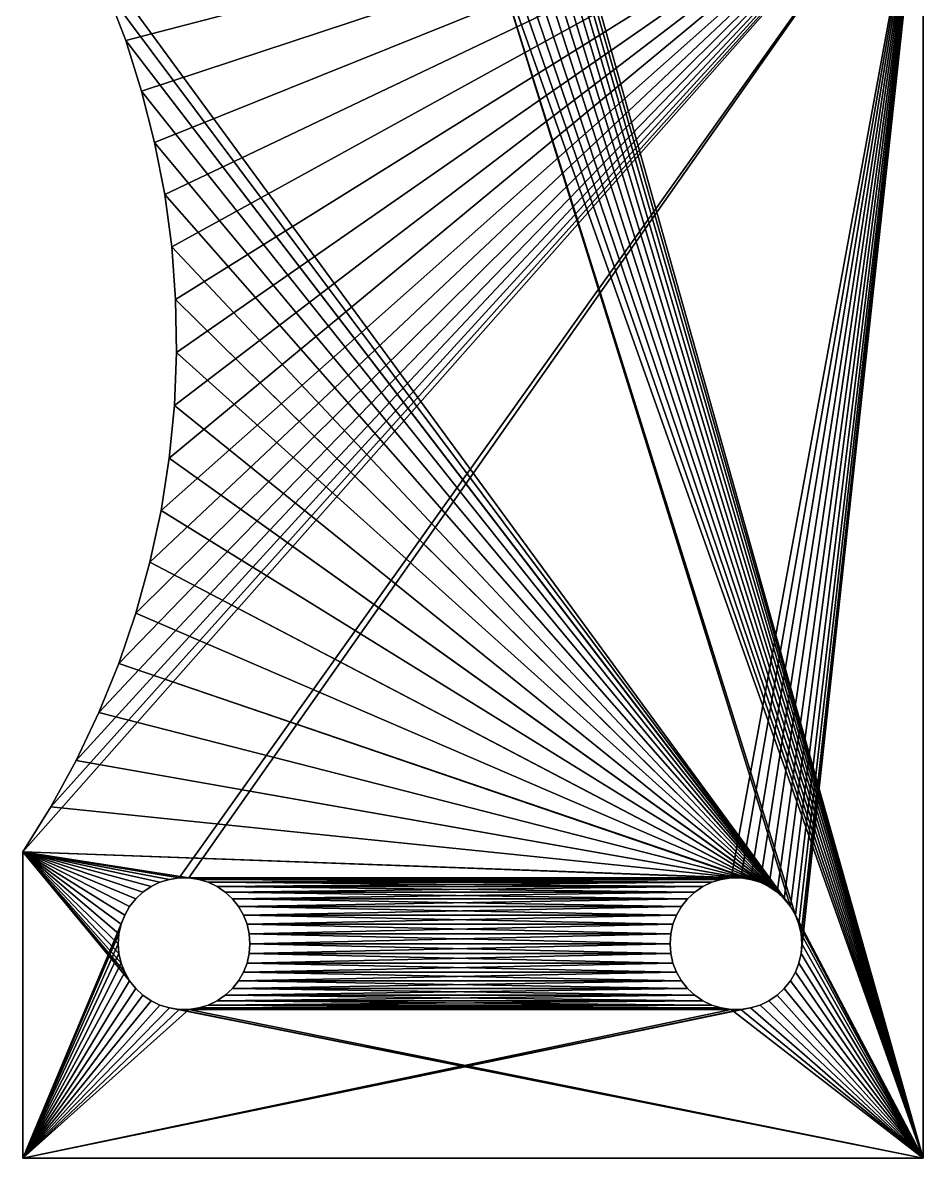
# Model space of a CAD drawing. Header units: inches. Extents: x -21 to 98, y -132 to 45.
# Drawn here: x 24.94 to 54.31, y -43.22 to -6.18 of the extents above; entities that cross this region are included whole.
import ezdxf

# ---------------------------------------------------------------- set-up
doc = ezdxf.new("R2010")
doc.units = ezdxf.units.IN
doc.header["$LTSCALE"] = 101.742128
doc.header["$MEASUREMENT"] = 0
for name, color, linetype in [('1', 7, 'CONTINUOUS'), ('2', 7, 'CONTINUOUS'), ('3', 7, 'CONTINUOUS'), ('51', 7, 'CONTINUOUS'), ('52', 7, 'CONTINUOUS'), ('53', 7, 'CONTINUOUS'), ('54', 7, 'CONTINUOUS'), ('7', 7, 'CONTINUOUS'), ('8', 7, 'CONTINUOUS'), ('9', 7, 'CONTINUOUS')]:
    doc.layers.add(name, color=color, linetype=linetype)

msp = doc.modelspace()

# ---------------------------------------------------------------- linework, layer by layer
at = {"layer": '1', "linetype": 'CONTINUOUS'}
for points in [[(42.139, 0), (54.311, -43.22), (42.114, -0.328), (42.139, 0)], [(54.311, 0), (54.311, -43.22), (42.139, 0), (54.311, 0)], [(42.114, -0.328), (54.311, -43.22), (42.041, -0.648), (42.114, -0.328)], [(42.041, -0.648), (54.311, -43.22), (41.921, -0.955), (42.041, -0.648)], [(41.921, -0.955), (54.311, -43.22), (41.756, -1.239), (41.921, -0.955)], [(41.756, -1.239), (54.311, -43.22), (41.551, -1.496), (41.756, -1.239)], [(41.31, -1.72), (54.311, -43.22), (41.039, -1.905), (41.31, -1.72)], [(41.551, -1.496), (54.311, -43.22), (41.31, -1.72), (41.551, -1.496)], [(26.98, -3.572), (39.774, -2.194), (49.977, -35.009), (26.98, -3.572)], [(40.103, -2.194), (54.311, -43.22), (39.774, -2.194), (40.103, -2.194)], [(49.977, -35.009), (39.774, -2.194), (50.138, -35.287), (49.977, -35.009)], [(39.774, -2.194), (54.311, -43.22), (50.138, -35.287), (39.774, -2.194)], [(40.428, -2.145), (54.311, -43.22), (40.103, -2.194), (40.428, -2.145)], [(40.742, -2.048), (54.311, -43.22), (40.428, -2.145), (40.742, -2.048)], [(41.039, -1.905), (54.311, -43.22), (40.742, -2.048), (41.039, -1.905)], [(27.686, -5.148), (26.98, -3.572), (49.977, -35.009), (27.686, -5.148)], [(28.299, -6.763), (27.686, -5.148), (49.977, -35.009), (28.299, -6.763)], [(49.977, -35.009), (49.777, -34.758), (28.299, -6.763), (49.977, -35.009)], [(28.818, -8.41), (28.299, -6.763), (49.777, -34.758), (28.818, -8.41)], [(29.242, -10.084), (28.818, -8.41), (49.777, -34.758), (29.242, -10.084)], [(29.569, -11.78), (29.242, -10.084), (49.777, -34.758), (29.569, -11.78)], [(29.798, -13.492), (29.569, -11.78), (49.777, -34.758), (29.798, -13.492)], [(29.927, -15.214), (29.798, -13.492), (49.777, -34.758), (29.927, -15.214)], [(49.541, -34.539), (29.927, -15.214), (49.777, -34.758), (49.541, -34.539)], [(29.958, -16.941), (29.927, -15.214), (49.541, -34.539), (29.958, -16.941)], [(29.889, -18.667), (29.958, -16.941), (49.541, -34.539), (29.889, -18.667)], [(29.72, -20.385), (29.889, -18.667), (49.541, -34.539), (29.72, -20.385)], [(29.454, -22.092), (29.72, -20.385), (49.276, -34.358), (29.454, -22.092)], [(49.276, -34.358), (29.72, -20.385), (49.541, -34.539), (49.276, -34.358)], [(29.089, -23.78), (29.454, -22.092), (49.276, -34.358), (29.089, -23.78)], [(28.628, -25.444), (29.089, -23.78), (48.986, -34.219), (28.628, -25.444)], [(48.986, -34.219), (29.089, -23.78), (49.276, -34.358), (48.986, -34.219)], [(28.072, -27.079), (28.628, -25.444), (48.986, -34.219), (28.072, -27.079)], [(27.423, -28.68), (28.072, -27.079), (48.679, -34.124), (27.423, -28.68)], [(48.679, -34.124), (28.072, -27.079), (48.986, -34.219), (48.679, -34.124)], [(26.682, -30.24), (27.423, -28.68), (48.679, -34.124), (26.682, -30.24)], [(25.853, -31.755), (26.682, -30.24), (48.361, -34.076), (25.853, -31.755)], [(48.361, -34.076), (26.682, -30.24), (48.679, -34.124), (48.361, -34.076)], [(24.939, -33.22), (25.853, -31.755), (48.361, -34.076), (24.939, -33.22)], [(28.146, -36.854), (24.939, -33.22), (28.075, -36.54), (28.146, -36.854)], [(28.075, -36.54), (24.939, -33.22), (28.051, -36.22), (28.075, -36.54)], [(28.051, -36.22), (24.939, -33.22), (28.075, -35.9), (28.051, -36.22)], [(28.075, -35.9), (24.939, -33.22), (28.146, -35.586), (28.075, -35.9)], [(28.146, -35.586), (24.939, -33.22), (28.264, -35.287), (28.146, -35.586)], [(28.264, -35.287), (24.939, -33.22), (28.424, -35.009), (28.264, -35.287)], [(28.424, -35.009), (24.939, -33.22), (28.625, -34.758), (28.424, -35.009)], [(28.625, -34.758), (24.939, -33.22), (28.86, -34.539), (28.625, -34.758)], [(28.86, -34.539), (24.939, -33.22), (29.126, -34.358), (28.86, -34.539)], [(29.126, -34.358), (24.939, -33.22), (29.415, -34.219), (29.126, -34.358)], [(28.264, -37.153), (24.939, -33.22), (28.146, -36.854), (28.264, -37.153)], [(24.939, -43.22), (24.939, -33.22), (28.625, -37.682), (24.939, -43.22)], [(28.625, -37.682), (24.939, -33.22), (28.424, -37.431), (28.625, -37.682)], [(28.424, -37.431), (24.939, -33.22), (28.264, -37.153), (28.424, -37.431)], [(29.415, -34.219), (24.939, -33.22), (29.722, -34.124), (29.415, -34.219)], [(29.722, -34.124), (24.939, -33.22), (30.04, -34.076), (29.722, -34.124)], [(30.04, -34.076), (24.939, -33.22), (30.361, -34.076), (30.04, -34.076)], [(30.361, -34.076), (24.939, -33.22), (48.04, -34.076), (30.361, -34.076)], [(48.04, -34.076), (24.939, -33.22), (48.361, -34.076), (48.04, -34.076)], [(47.722, -34.124), (30.361, -34.076), (48.04, -34.076), (47.722, -34.124)], [(30.679, -34.124), (30.361, -34.076), (47.722, -34.124), (30.679, -34.124)], [(30.986, -34.219), (30.679, -34.124), (47.415, -34.219), (30.986, -34.219)], [(47.415, -34.219), (30.679, -34.124), (47.722, -34.124), (47.415, -34.219)], [(47.126, -34.358), (30.986, -34.219), (47.415, -34.219), (47.126, -34.358)], [(31.276, -34.358), (30.986, -34.219), (47.126, -34.358), (31.276, -34.358)], [(46.86, -34.539), (31.276, -34.358), (47.126, -34.358), (46.86, -34.539)], [(31.541, -34.539), (31.276, -34.358), (46.86, -34.539), (31.541, -34.539)], [(46.625, -34.758), (31.541, -34.539), (46.86, -34.539), (46.625, -34.758)], [(31.777, -34.758), (31.541, -34.539), (46.625, -34.758), (31.777, -34.758)], [(31.977, -35.009), (31.777, -34.758), (46.424, -35.009), (31.977, -35.009)], [(46.424, -35.009), (31.777, -34.758), (46.625, -34.758), (46.424, -35.009)], [(46.264, -35.287), (31.977, -35.009), (46.424, -35.009), (46.264, -35.287)], [(32.138, -35.287), (31.977, -35.009), (46.264, -35.287), (32.138, -35.287)], [(32.255, -35.586), (32.138, -35.287), (46.146, -35.586), (32.255, -35.586)], [(46.146, -35.586), (32.138, -35.287), (46.264, -35.287), (46.146, -35.586)], [(50.138, -35.287), (54.311, -43.22), (50.255, -35.586), (50.138, -35.287)], [(46.075, -35.9), (32.255, -35.586), (46.146, -35.586), (46.075, -35.9)], [(32.327, -35.9), (32.255, -35.586), (46.075, -35.9), (32.327, -35.9)], [(32.351, -36.22), (32.327, -35.9), (46.051, -36.22), (32.351, -36.22)], [(46.051, -36.22), (32.327, -35.9), (46.075, -35.9), (46.051, -36.22)], [(50.255, -35.586), (54.311, -43.22), (50.327, -35.9), (50.255, -35.586)], [(54.311, -43.22), (50.351, -36.22), (50.327, -35.9), (54.311, -43.22)], [(32.327, -36.54), (32.351, -36.22), (46.075, -36.54), (32.327, -36.54)], [(46.075, -36.54), (32.351, -36.22), (46.051, -36.22), (46.075, -36.54)], [(50.351, -36.22), (54.311, -43.22), (50.327, -36.54), (50.351, -36.22)], [(32.255, -36.854), (32.327, -36.54), (46.146, -36.854), (32.255, -36.854)], [(46.146, -36.854), (32.327, -36.54), (46.075, -36.54), (46.146, -36.854)], [(50.327, -36.54), (54.311, -43.22), (50.255, -36.854), (50.327, -36.54)], [(32.138, -37.153), (32.255, -36.854), (46.264, -37.153), (32.138, -37.153)], [(46.264, -37.153), (32.255, -36.854), (46.146, -36.854), (46.264, -37.153)], [(50.255, -36.854), (54.311, -43.22), (50.138, -37.153), (50.255, -36.854)], [(31.977, -37.431), (32.138, -37.153), (46.424, -37.431), (31.977, -37.431)], [(46.424, -37.431), (32.138, -37.153), (46.264, -37.153), (46.424, -37.431)], [(50.138, -37.153), (54.311, -43.22), (49.977, -37.431), (50.138, -37.153)], [(28.86, -37.901), (24.939, -43.22), (28.625, -37.682), (28.86, -37.901)], [(31.541, -37.901), (31.777, -37.682), (46.86, -37.901), (31.541, -37.901)], [(31.777, -37.682), (31.977, -37.431), (46.625, -37.682), (31.777, -37.682)], [(46.86, -37.901), (31.777, -37.682), (46.625, -37.682), (46.86, -37.901)], [(46.625, -37.682), (31.977, -37.431), (46.424, -37.431), (46.625, -37.682)], [(49.777, -37.682), (54.311, -43.22), (49.541, -37.901), (49.777, -37.682)], [(49.977, -37.431), (54.311, -43.22), (49.777, -37.682), (49.977, -37.431)], [(29.126, -38.082), (24.939, -43.22), (28.86, -37.901), (29.126, -38.082)], [(29.415, -38.221), (24.939, -43.22), (29.126, -38.082), (29.415, -38.221)], [(30.986, -38.221), (31.276, -38.082), (47.415, -38.221), (30.986, -38.221)], [(31.276, -38.082), (31.541, -37.901), (47.126, -38.082), (31.276, -38.082)], [(47.415, -38.221), (31.276, -38.082), (47.126, -38.082), (47.415, -38.221)], [(47.126, -38.082), (31.541, -37.901), (46.86, -37.901), (47.126, -38.082)], [(49.276, -38.082), (54.311, -43.22), (48.986, -38.221), (49.276, -38.082)], [(49.541, -37.901), (54.311, -43.22), (49.276, -38.082), (49.541, -37.901)], [(29.722, -38.316), (24.939, -43.22), (29.415, -38.221), (29.722, -38.316)], [(54.311, -43.22), (24.939, -43.22), (29.722, -38.316), (54.311, -43.22)], [(30.04, -38.364), (54.311, -43.22), (29.722, -38.316), (30.04, -38.364)], [(30.361, -38.364), (54.311, -43.22), (30.04, -38.364), (30.361, -38.364)], [(30.361, -38.364), (30.679, -38.316), (48.04, -38.364), (30.361, -38.364)], [(54.311, -43.22), (30.361, -38.364), (48.04, -38.364), (54.311, -43.22)], [(30.679, -38.316), (30.986, -38.221), (47.722, -38.316), (30.679, -38.316)], [(48.04, -38.364), (30.679, -38.316), (47.722, -38.316), (48.04, -38.364)], [(47.722, -38.316), (30.986, -38.221), (47.415, -38.221), (47.722, -38.316)], [(48.361, -38.364), (54.311, -43.22), (48.04, -38.364), (48.361, -38.364)], [(48.679, -38.316), (54.311, -43.22), (48.361, -38.364), (48.679, -38.316)], [(48.986, -38.221), (54.311, -43.22), (48.679, -38.316), (48.986, -38.221)]]:
    msp.add_3dface(points, dxfattribs=at)
at = {"layer": '2', "linetype": 'CONTINUOUS'}
for points in [[(24.939, -33.22, 6), (54.311, 0, 6), (25.853, -31.755, 6), (24.939, -33.22, 6)], [(54.311, 0, 6), (24.939, -33.22, 6), (30.04, -34.076, 6), (54.311, 0, 6)], [(25.853, -31.755, 6), (54.311, 0, 6), (26.682, -30.24, 6), (25.853, -31.755, 6)], [(26.682, -30.24, 6), (54.311, 0, 6), (27.423, -28.68, 6), (26.682, -30.24, 6)], [(27.423, -28.68, 6), (54.311, 0, 6), (28.072, -27.079, 6), (27.423, -28.68, 6)], [(28.299, -6.763, 6), (54.311, 0, 6), (27.686, -5.148, 6), (28.299, -6.763, 6)], [(28.072, -27.079, 6), (54.311, 0, 6), (28.628, -25.444, 6), (28.072, -27.079, 6)], [(28.818, -8.41, 6), (54.311, 0, 6), (28.299, -6.763, 6), (28.818, -8.41, 6)], [(28.628, -25.444, 6), (54.311, 0, 6), (29.089, -23.78, 6), (28.628, -25.444, 6)], [(29.242, -10.084, 6), (54.311, 0, 6), (28.818, -8.41, 6), (29.242, -10.084, 6)], [(29.089, -23.78, 6), (54.311, 0, 6), (29.454, -22.092, 6), (29.089, -23.78, 6)], [(29.569, -11.78, 6), (54.311, 0, 6), (29.242, -10.084, 6), (29.569, -11.78, 6)], [(29.454, -22.092, 6), (54.311, 0, 6), (29.72, -20.385, 6), (29.454, -22.092, 6)], [(29.798, -13.492, 6), (54.311, 0, 6), (29.569, -11.78, 6), (29.798, -13.492, 6)], [(29.72, -20.385, 6), (54.311, 0, 6), (29.889, -18.667, 6), (29.72, -20.385, 6)], [(29.927, -15.214, 6), (54.311, 0, 6), (29.798, -13.492, 6), (29.927, -15.214, 6)], [(29.889, -18.667, 6), (54.311, 0, 6), (29.958, -16.941, 6), (29.889, -18.667, 6)], [(29.958, -16.941, 6), (54.311, 0, 6), (29.927, -15.214, 6), (29.958, -16.941, 6)], [(30.361, -34.076, 6), (54.311, 0, 6), (30.04, -34.076, 6), (30.361, -34.076, 6)], [(54.311, 0, 6), (30.361, -34.076, 6), (48.04, -34.076, 6), (54.311, 0, 6)], [(48.361, -34.076, 6), (54.311, 0, 6), (48.04, -34.076, 6), (48.361, -34.076, 6)], [(48.679, -34.124, 6), (54.311, 0, 6), (48.361, -34.076, 6), (48.679, -34.124, 6)], [(48.986, -34.219, 6), (54.311, 0, 6), (48.679, -34.124, 6), (48.986, -34.219, 6)], [(49.276, -34.358, 6), (54.311, 0, 6), (48.986, -34.219, 6), (49.276, -34.358, 6)], [(49.541, -34.539, 6), (54.311, 0, 6), (49.276, -34.358, 6), (49.541, -34.539, 6)], [(49.777, -34.758, 6), (54.311, 0, 6), (49.541, -34.539, 6), (49.777, -34.758, 6)], [(49.977, -35.009, 6), (54.311, 0, 6), (49.777, -34.758, 6), (49.977, -35.009, 6)], [(50.138, -35.287, 6), (54.311, 0, 6), (49.977, -35.009, 6), (50.138, -35.287, 6)], [(50.255, -35.586, 6), (54.311, 0, 6), (50.138, -35.287, 6), (50.255, -35.586, 6)], [(50.327, -35.9, 6), (54.311, 0, 6), (50.255, -35.586, 6), (50.327, -35.9, 6)], [(50.351, -36.22, 6), (54.311, 0, 6), (50.327, -35.9, 6), (50.351, -36.22, 6)], [(54.311, 0, 6), (50.351, -36.22, 6), (50.327, -36.54, 6), (54.311, 0, 6)], [(54.311, -43.22, 6), (54.311, 0, 6), (50.327, -36.54, 6), (54.311, -43.22, 6)], [(24.939, -33.22, 6), (24.939, -43.22, 6), (28.264, -35.287, 6), (24.939, -33.22, 6)], [(28.424, -35.009, 6), (24.939, -33.22, 6), (28.264, -35.287, 6), (28.424, -35.009, 6)], [(28.625, -34.758, 6), (24.939, -33.22, 6), (28.424, -35.009, 6), (28.625, -34.758, 6)], [(28.86, -34.539, 6), (24.939, -33.22, 6), (28.625, -34.758, 6), (28.86, -34.539, 6)], [(29.126, -34.358, 6), (24.939, -33.22, 6), (28.86, -34.539, 6), (29.126, -34.358, 6)], [(29.415, -34.219, 6), (24.939, -33.22, 6), (29.126, -34.358, 6), (29.415, -34.219, 6)], [(29.722, -34.124, 6), (24.939, -33.22, 6), (29.415, -34.219, 6), (29.722, -34.124, 6)], [(30.04, -34.076, 6), (24.939, -33.22, 6), (29.722, -34.124, 6), (30.04, -34.076, 6)], [(30.361, -34.076, 6), (30.679, -34.124, 6), (48.04, -34.076, 6), (30.361, -34.076, 6)], [(48.04, -34.076, 6), (30.679, -34.124, 6), (47.722, -34.124, 6), (48.04, -34.076, 6)], [(30.679, -34.124, 6), (30.986, -34.219, 6), (47.722, -34.124, 6), (30.679, -34.124, 6)], [(47.722, -34.124, 6), (30.986, -34.219, 6), (47.415, -34.219, 6), (47.722, -34.124, 6)], [(30.986, -34.219, 6), (31.276, -34.358, 6), (47.415, -34.219, 6), (30.986, -34.219, 6)], [(47.415, -34.219, 6), (31.276, -34.358, 6), (47.126, -34.358, 6), (47.415, -34.219, 6)], [(31.276, -34.358, 6), (31.541, -34.539, 6), (47.126, -34.358, 6), (31.276, -34.358, 6)], [(47.126, -34.358, 6), (31.541, -34.539, 6), (46.86, -34.539, 6), (47.126, -34.358, 6)], [(31.541, -34.539, 6), (31.777, -34.758, 6), (46.86, -34.539, 6), (31.541, -34.539, 6)], [(46.86, -34.539, 6), (31.777, -34.758, 6), (46.625, -34.758, 6), (46.86, -34.539, 6)], [(31.777, -34.758, 6), (31.977, -35.009, 6), (46.625, -34.758, 6), (31.777, -34.758, 6)], [(46.625, -34.758, 6), (31.977, -35.009, 6), (46.424, -35.009, 6), (46.625, -34.758, 6)], [(31.977, -35.009, 6), (32.138, -35.287, 6), (46.424, -35.009, 6), (31.977, -35.009, 6)], [(46.424, -35.009, 6), (32.138, -35.287, 6), (46.264, -35.287, 6), (46.424, -35.009, 6)], [(28.264, -35.287, 6), (24.939, -43.22, 6), (28.146, -35.586, 6), (28.264, -35.287, 6)], [(32.138, -35.287, 6), (32.255, -35.586, 6), (46.264, -35.287, 6), (32.138, -35.287, 6)], [(46.264, -35.287, 6), (32.255, -35.586, 6), (46.146, -35.586, 6), (46.264, -35.287, 6)], [(28.146, -35.586, 6), (24.939, -43.22, 6), (28.075, -35.9, 6), (28.146, -35.586, 6)], [(28.075, -35.9, 6), (24.939, -43.22, 6), (28.051, -36.22, 6), (28.075, -35.9, 6)], [(32.255, -35.586, 6), (32.327, -35.9, 6), (46.146, -35.586, 6), (32.255, -35.586, 6)], [(46.146, -35.586, 6), (32.327, -35.9, 6), (46.075, -35.9, 6), (46.146, -35.586, 6)], [(32.327, -35.9, 6), (32.351, -36.22, 6), (46.075, -35.9, 6), (32.327, -35.9, 6)], [(46.075, -35.9, 6), (32.351, -36.22, 6), (46.051, -36.22, 6), (46.075, -35.9, 6)], [(28.051, -36.22, 6), (24.939, -43.22, 6), (28.075, -36.54, 6), (28.051, -36.22, 6)], [(46.051, -36.22, 6), (32.327, -36.54, 6), (46.075, -36.54, 6), (46.051, -36.22, 6)], [(32.351, -36.22, 6), (32.327, -36.54, 6), (46.051, -36.22, 6), (32.351, -36.22, 6)], [(28.075, -36.54, 6), (24.939, -43.22, 6), (28.146, -36.854, 6), (28.075, -36.54, 6)], [(32.327, -36.54, 6), (32.255, -36.854, 6), (46.075, -36.54, 6), (32.327, -36.54, 6)], [(46.075, -36.54, 6), (32.255, -36.854, 6), (46.146, -36.854, 6), (46.075, -36.54, 6)], [(50.255, -36.854, 6), (54.311, -43.22, 6), (50.327, -36.54, 6), (50.255, -36.854, 6)], [(28.146, -36.854, 6), (24.939, -43.22, 6), (28.264, -37.153, 6), (28.146, -36.854, 6)], [(32.255, -36.854, 6), (32.138, -37.153, 6), (46.146, -36.854, 6), (32.255, -36.854, 6)], [(46.146, -36.854, 6), (32.138, -37.153, 6), (46.264, -37.153, 6), (46.146, -36.854, 6)], [(50.138, -37.153, 6), (54.311, -43.22, 6), (50.255, -36.854, 6), (50.138, -37.153, 6)], [(28.264, -37.153, 6), (24.939, -43.22, 6), (28.424, -37.431, 6), (28.264, -37.153, 6)], [(32.138, -37.153, 6), (31.977, -37.431, 6), (46.264, -37.153, 6), (32.138, -37.153, 6)], [(46.264, -37.153, 6), (31.977, -37.431, 6), (46.424, -37.431, 6), (46.264, -37.153, 6)], [(49.977, -37.431, 6), (54.311, -43.22, 6), (50.138, -37.153, 6), (49.977, -37.431, 6)], [(28.424, -37.431, 6), (24.939, -43.22, 6), (28.625, -37.682, 6), (28.424, -37.431, 6)], [(28.625, -37.682, 6), (24.939, -43.22, 6), (28.86, -37.901, 6), (28.625, -37.682, 6)], [(31.777, -37.682, 6), (31.541, -37.901, 6), (46.625, -37.682, 6), (31.777, -37.682, 6)], [(46.625, -37.682, 6), (31.541, -37.901, 6), (46.86, -37.901, 6), (46.625, -37.682, 6)], [(31.977, -37.431, 6), (31.777, -37.682, 6), (46.424, -37.431, 6), (31.977, -37.431, 6)], [(46.424, -37.431, 6), (31.777, -37.682, 6), (46.625, -37.682, 6), (46.424, -37.431, 6)], [(49.541, -37.901, 6), (54.311, -43.22, 6), (49.777, -37.682, 6), (49.541, -37.901, 6)], [(49.777, -37.682, 6), (54.311, -43.22, 6), (49.977, -37.431, 6), (49.777, -37.682, 6)], [(28.86, -37.901, 6), (24.939, -43.22, 6), (29.126, -38.082, 6), (28.86, -37.901, 6)], [(29.126, -38.082, 6), (24.939, -43.22, 6), (29.415, -38.221, 6), (29.126, -38.082, 6)], [(31.276, -38.082, 6), (30.986, -38.221, 6), (47.126, -38.082, 6), (31.276, -38.082, 6)], [(47.126, -38.082, 6), (30.986, -38.221, 6), (47.415, -38.221, 6), (47.126, -38.082, 6)], [(31.541, -37.901, 6), (31.276, -38.082, 6), (46.86, -37.901, 6), (31.541, -37.901, 6)], [(46.86, -37.901, 6), (31.276, -38.082, 6), (47.126, -38.082, 6), (46.86, -37.901, 6)], [(48.986, -38.221, 6), (54.311, -43.22, 6), (49.276, -38.082, 6), (48.986, -38.221, 6)], [(49.276, -38.082, 6), (54.311, -43.22, 6), (49.541, -37.901, 6), (49.276, -38.082, 6)], [(29.415, -38.221, 6), (24.939, -43.22, 6), (29.722, -38.316, 6), (29.415, -38.221, 6)], [(29.722, -38.316, 6), (24.939, -43.22, 6), (30.04, -38.364, 6), (29.722, -38.316, 6)], [(24.939, -43.22, 6), (54.311, -43.22, 6), (48.679, -38.316, 6), (24.939, -43.22, 6)], [(48.361, -38.364, 6), (24.939, -43.22, 6), (48.679, -38.316, 6), (48.361, -38.364, 6)], [(48.04, -38.364, 6), (24.939, -43.22, 6), (48.361, -38.364, 6), (48.04, -38.364, 6)], [(30.361, -38.364, 6), (24.939, -43.22, 6), (48.04, -38.364, 6), (30.361, -38.364, 6)], [(30.04, -38.364, 6), (24.939, -43.22, 6), (30.361, -38.364, 6), (30.04, -38.364, 6)], [(30.679, -38.316, 6), (30.361, -38.364, 6), (47.722, -38.316, 6), (30.679, -38.316, 6)], [(47.722, -38.316, 6), (30.361, -38.364, 6), (48.04, -38.364, 6), (47.722, -38.316, 6)], [(47.415, -38.221, 6), (30.679, -38.316, 6), (47.722, -38.316, 6), (47.415, -38.221, 6)], [(30.986, -38.221, 6), (30.679, -38.316, 6), (47.415, -38.221, 6), (30.986, -38.221, 6)], [(48.679, -38.316, 6), (54.311, -43.22, 6), (48.986, -38.221, 6), (48.679, -38.316, 6)]]:
    msp.add_3dface(points, dxfattribs=at)
at = {"layer": '3', "linetype": 'CONTINUOUS'}
for points in [[(54.311, 0), (54.311, 0, 6), (54.311, -43.22, 6), (54.311, 0)], [(54.311, -43.22), (54.311, 0), (54.311, -43.22, 6), (54.311, -43.22)]]:
    msp.add_3dface(points, dxfattribs=at)
at = {"layer": '51', "linetype": 'CONTINUOUS'}
for points in [[(29.126, -34.358), (29.126, -34.358, 6), (28.86, -34.539, 6), (29.126, -34.358)], [(28.86, -34.539), (29.126, -34.358), (28.86, -34.539, 6), (28.86, -34.539)], [(29.415, -34.219), (29.415, -34.219, 6), (29.126, -34.358, 6), (29.415, -34.219)], [(29.126, -34.358), (29.415, -34.219), (29.126, -34.358, 6), (29.126, -34.358)], [(29.722, -34.124), (29.722, -34.124, 6), (29.415, -34.219, 6), (29.722, -34.124)], [(29.415, -34.219), (29.722, -34.124), (29.415, -34.219, 6), (29.415, -34.219)], [(30.04, -34.076), (30.04, -34.076, 6), (29.722, -34.124, 6), (30.04, -34.076)], [(29.722, -34.124), (30.04, -34.076), (29.722, -34.124, 6), (29.722, -34.124)], [(30.361, -34.076), (30.361, -34.076, 6), (30.04, -34.076, 6), (30.361, -34.076)], [(30.04, -34.076), (30.361, -34.076), (30.04, -34.076, 6), (30.04, -34.076)], [(30.679, -34.124), (30.679, -34.124, 6), (30.361, -34.076, 6), (30.679, -34.124)], [(30.361, -34.076), (30.679, -34.124), (30.361, -34.076, 6), (30.361, -34.076)], [(30.986, -34.219), (30.986, -34.219, 6), (30.679, -34.124, 6), (30.986, -34.219)], [(30.679, -34.124), (30.986, -34.219), (30.679, -34.124, 6), (30.679, -34.124)], [(31.276, -34.358), (31.276, -34.358, 6), (30.986, -34.219, 6), (31.276, -34.358)], [(30.986, -34.219), (31.276, -34.358), (30.986, -34.219, 6), (30.986, -34.219)], [(31.276, -34.358), (31.541, -34.539), (31.276, -34.358, 6), (31.276, -34.358)], [(31.541, -34.539), (31.541, -34.539, 6), (31.276, -34.358, 6), (31.541, -34.539)], [(28.424, -35.009), (28.625, -34.758), (28.424, -35.009, 6), (28.424, -35.009)], [(28.625, -34.758), (28.625, -34.758, 6), (28.424, -35.009, 6), (28.625, -34.758)], [(28.86, -34.539), (28.86, -34.539, 6), (28.625, -34.758, 6), (28.86, -34.539)], [(28.625, -34.758), (28.86, -34.539), (28.625, -34.758, 6), (28.625, -34.758)], [(31.541, -34.539), (31.777, -34.758), (31.541, -34.539, 6), (31.541, -34.539)], [(31.777, -34.758), (31.777, -34.758, 6), (31.541, -34.539, 6), (31.777, -34.758)], [(31.977, -35.009), (31.977, -35.009, 6), (31.777, -34.758, 6), (31.977, -35.009)], [(31.777, -34.758), (31.977, -35.009), (31.777, -34.758, 6), (31.777, -34.758)], [(28.264, -35.287), (28.424, -35.009), (28.264, -35.287, 6), (28.264, -35.287)], [(28.424, -35.009), (28.424, -35.009, 6), (28.264, -35.287, 6), (28.424, -35.009)], [(32.138, -35.287), (32.138, -35.287, 6), (31.977, -35.009, 6), (32.138, -35.287)], [(31.977, -35.009), (32.138, -35.287), (31.977, -35.009, 6), (31.977, -35.009)], [(28.264, -35.287), (28.264, -35.287, 6), (28.146, -35.586, 6), (28.264, -35.287)], [(28.146, -35.586), (28.264, -35.287), (28.146, -35.586, 6), (28.146, -35.586)], [(32.255, -35.586), (32.255, -35.586, 6), (32.138, -35.287, 6), (32.255, -35.586)], [(32.138, -35.287), (32.255, -35.586), (32.138, -35.287, 6), (32.138, -35.287)], [(28.075, -35.9), (28.075, -35.9, 6), (28.051, -36.22, 6), (28.075, -35.9)], [(28.051, -36.22), (28.075, -35.9), (28.051, -36.22, 6), (28.051, -36.22)], [(28.146, -35.586), (28.146, -35.586, 6), (28.075, -35.9, 6), (28.146, -35.586)], [(28.075, -35.9), (28.146, -35.586), (28.075, -35.9, 6), (28.075, -35.9)], [(32.327, -35.9), (32.327, -35.9, 6), (32.255, -35.586, 6), (32.327, -35.9)], [(32.255, -35.586), (32.327, -35.9), (32.255, -35.586, 6), (32.255, -35.586)], [(32.351, -36.22), (32.351, -36.22, 6), (32.327, -35.9, 6), (32.351, -36.22)], [(32.327, -35.9), (32.351, -36.22), (32.327, -35.9, 6), (32.327, -35.9)]]:
    msp.add_3dface(points, dxfattribs=at)
at = {"layer": '52', "linetype": 'CONTINUOUS'}
for points in [[(28.075, -36.54), (28.051, -36.22), (28.075, -36.54, 6), (28.075, -36.54)], [(28.051, -36.22), (28.051, -36.22, 6), (28.075, -36.54, 6), (28.051, -36.22)], [(32.351, -36.22, 6), (32.327, -36.54), (32.327, -36.54, 6), (32.351, -36.22, 6)], [(32.351, -36.22), (32.327, -36.54), (32.351, -36.22, 6), (32.351, -36.22)], [(28.075, -36.54), (28.075, -36.54, 6), (28.146, -36.854, 6), (28.075, -36.54)], [(28.146, -36.854), (28.075, -36.54), (28.146, -36.854, 6), (28.146, -36.854)], [(32.255, -36.854), (32.255, -36.854, 6), (32.327, -36.54, 6), (32.255, -36.854)], [(32.327, -36.54), (32.255, -36.854), (32.327, -36.54, 6), (32.327, -36.54)], [(28.146, -36.854), (28.146, -36.854, 6), (28.264, -37.153, 6), (28.146, -36.854)], [(28.264, -37.153), (28.146, -36.854), (28.264, -37.153, 6), (28.264, -37.153)], [(32.138, -37.153), (32.138, -37.153, 6), (32.255, -36.854, 6), (32.138, -37.153)], [(32.255, -36.854), (32.138, -37.153), (32.255, -36.854, 6), (32.255, -36.854)], [(28.264, -37.153), (28.264, -37.153, 6), (28.424, -37.431, 6), (28.264, -37.153)], [(28.424, -37.431), (28.264, -37.153), (28.424, -37.431, 6), (28.424, -37.431)], [(31.977, -37.431), (31.977, -37.431, 6), (32.138, -37.153, 6), (31.977, -37.431)], [(32.138, -37.153), (31.977, -37.431), (32.138, -37.153, 6), (32.138, -37.153)], [(28.424, -37.431), (28.424, -37.431, 6), (28.625, -37.682, 6), (28.424, -37.431)], [(28.625, -37.682), (28.424, -37.431), (28.625, -37.682, 6), (28.625, -37.682)], [(28.86, -37.901), (28.625, -37.682), (28.86, -37.901, 6), (28.86, -37.901)], [(28.625, -37.682), (28.625, -37.682, 6), (28.86, -37.901, 6), (28.625, -37.682)], [(31.777, -37.682), (31.541, -37.901), (31.777, -37.682, 6), (31.777, -37.682)], [(31.541, -37.901), (31.541, -37.901, 6), (31.777, -37.682, 6), (31.541, -37.901)], [(31.977, -37.431), (31.777, -37.682), (31.977, -37.431, 6), (31.977, -37.431)], [(31.777, -37.682), (31.777, -37.682, 6), (31.977, -37.431, 6), (31.777, -37.682)], [(28.86, -37.901), (28.86, -37.901, 6), (29.126, -38.082, 6), (28.86, -37.901)], [(29.126, -38.082), (28.86, -37.901), (29.126, -38.082, 6), (29.126, -38.082)], [(29.126, -38.082), (29.126, -38.082, 6), (29.415, -38.221, 6), (29.126, -38.082)], [(29.415, -38.221), (29.126, -38.082), (29.415, -38.221, 6), (29.415, -38.221)], [(30.986, -38.221), (30.986, -38.221, 6), (31.276, -38.082, 6), (30.986, -38.221)], [(31.276, -38.082), (30.986, -38.221), (31.276, -38.082, 6), (31.276, -38.082)], [(31.276, -38.082), (31.276, -38.082, 6), (31.541, -37.901, 6), (31.276, -38.082)], [(31.541, -37.901), (31.276, -38.082), (31.541, -37.901, 6), (31.541, -37.901)], [(29.415, -38.221), (29.415, -38.221, 6), (29.722, -38.316, 6), (29.415, -38.221)], [(29.722, -38.316), (29.415, -38.221), (29.722, -38.316, 6), (29.722, -38.316)], [(29.722, -38.316), (29.722, -38.316, 6), (30.04, -38.364, 6), (29.722, -38.316)], [(30.04, -38.364), (29.722, -38.316), (30.04, -38.364, 6), (30.04, -38.364)], [(30.04, -38.364), (30.04, -38.364, 6), (30.361, -38.364, 6), (30.04, -38.364)], [(30.361, -38.364), (30.04, -38.364), (30.361, -38.364, 6), (30.361, -38.364)], [(30.361, -38.364), (30.361, -38.364, 6), (30.679, -38.316, 6), (30.361, -38.364)], [(30.679, -38.316), (30.361, -38.364), (30.679, -38.316, 6), (30.679, -38.316)], [(30.679, -38.316), (30.679, -38.316, 6), (30.986, -38.221, 6), (30.679, -38.316)], [(30.986, -38.221), (30.679, -38.316), (30.986, -38.221, 6), (30.986, -38.221)]]:
    msp.add_3dface(points, dxfattribs=at)
at = {"layer": '53', "linetype": 'CONTINUOUS'}
for points in [[(46.86, -34.539), (47.126, -34.358), (46.86, -34.539, 6), (46.86, -34.539)], [(47.126, -34.358), (47.126, -34.358, 6), (46.86, -34.539, 6), (47.126, -34.358)], [(47.126, -34.358), (47.415, -34.219), (47.126, -34.358, 6), (47.126, -34.358)], [(47.415, -34.219), (47.415, -34.219, 6), (47.126, -34.358, 6), (47.415, -34.219)], [(47.415, -34.219), (47.722, -34.124), (47.415, -34.219, 6), (47.415, -34.219)], [(47.722, -34.124), (47.722, -34.124, 6), (47.415, -34.219, 6), (47.722, -34.124)], [(47.722, -34.124), (48.04, -34.076), (47.722, -34.124, 6), (47.722, -34.124)], [(48.04, -34.076), (48.04, -34.076, 6), (47.722, -34.124, 6), (48.04, -34.076)], [(48.04, -34.076), (48.361, -34.076), (48.04, -34.076, 6), (48.04, -34.076)], [(48.361, -34.076), (48.361, -34.076, 6), (48.04, -34.076, 6), (48.361, -34.076)], [(48.361, -34.076), (48.679, -34.124), (48.361, -34.076, 6), (48.361, -34.076)], [(48.679, -34.124), (48.679, -34.124, 6), (48.361, -34.076, 6), (48.679, -34.124)], [(48.679, -34.124), (48.986, -34.219), (48.679, -34.124, 6), (48.679, -34.124)], [(48.986, -34.219), (48.986, -34.219, 6), (48.679, -34.124, 6), (48.986, -34.219)], [(48.986, -34.219), (49.276, -34.358), (48.986, -34.219, 6), (48.986, -34.219)], [(49.276, -34.358), (49.276, -34.358, 6), (48.986, -34.219, 6), (49.276, -34.358)], [(49.541, -34.539), (49.541, -34.539, 6), (49.276, -34.358, 6), (49.541, -34.539)], [(49.276, -34.358), (49.541, -34.539), (49.276, -34.358, 6), (49.276, -34.358)], [(46.625, -34.758), (46.625, -34.758, 6), (46.424, -35.009, 6), (46.625, -34.758)], [(46.424, -35.009), (46.625, -34.758), (46.424, -35.009, 6), (46.424, -35.009)], [(46.625, -34.758), (46.86, -34.539), (46.625, -34.758, 6), (46.625, -34.758)], [(46.86, -34.539), (46.86, -34.539, 6), (46.625, -34.758, 6), (46.86, -34.539)], [(49.777, -34.758), (49.777, -34.758, 6), (49.541, -34.539, 6), (49.777, -34.758)], [(49.541, -34.539), (49.777, -34.758), (49.541, -34.539, 6), (49.541, -34.539)], [(49.777, -34.758), (49.977, -35.009), (49.777, -34.758, 6), (49.777, -34.758)], [(49.977, -35.009), (49.977, -35.009, 6), (49.777, -34.758, 6), (49.977, -35.009)], [(46.424, -35.009), (46.424, -35.009, 6), (46.264, -35.287, 6), (46.424, -35.009)], [(46.264, -35.287), (46.424, -35.009), (46.264, -35.287, 6), (46.264, -35.287)], [(49.977, -35.009), (50.138, -35.287), (49.977, -35.009, 6), (49.977, -35.009)], [(50.138, -35.287), (50.138, -35.287, 6), (49.977, -35.009, 6), (50.138, -35.287)], [(46.146, -35.586), (46.264, -35.287), (46.146, -35.586, 6), (46.146, -35.586)], [(46.264, -35.287), (46.264, -35.287, 6), (46.146, -35.586, 6), (46.264, -35.287)], [(50.138, -35.287), (50.255, -35.586), (50.138, -35.287, 6), (50.138, -35.287)], [(50.255, -35.586), (50.255, -35.586, 6), (50.138, -35.287, 6), (50.255, -35.586)], [(46.051, -36.22), (46.075, -35.9), (46.051, -36.22, 6), (46.051, -36.22)], [(46.075, -35.9), (46.075, -35.9, 6), (46.051, -36.22, 6), (46.075, -35.9)], [(46.075, -35.9), (46.146, -35.586), (46.075, -35.9, 6), (46.075, -35.9)], [(46.146, -35.586), (46.146, -35.586, 6), (46.075, -35.9, 6), (46.146, -35.586)], [(50.255, -35.586), (50.327, -35.9), (50.255, -35.586, 6), (50.255, -35.586)], [(50.327, -35.9), (50.327, -35.9, 6), (50.255, -35.586, 6), (50.327, -35.9)], [(50.327, -35.9), (50.351, -36.22), (50.327, -35.9, 6), (50.327, -35.9)], [(50.351, -36.22), (50.351, -36.22, 6), (50.327, -35.9, 6), (50.351, -36.22)]]:
    msp.add_3dface(points, dxfattribs=at)
at = {"layer": '54', "linetype": 'CONTINUOUS'}
for points in [[(46.051, -36.22), (46.051, -36.22, 6), (46.075, -36.54, 6), (46.051, -36.22)], [(46.075, -36.54), (46.051, -36.22), (46.075, -36.54, 6), (46.075, -36.54)], [(50.351, -36.22, 6), (50.327, -36.54), (50.327, -36.54, 6), (50.351, -36.22, 6)], [(50.351, -36.22), (50.327, -36.54), (50.351, -36.22, 6), (50.351, -36.22)], [(46.146, -36.854), (46.075, -36.54), (46.146, -36.854, 6), (46.146, -36.854)], [(46.075, -36.54), (46.075, -36.54, 6), (46.146, -36.854, 6), (46.075, -36.54)], [(50.255, -36.854), (50.255, -36.854, 6), (50.327, -36.54, 6), (50.255, -36.854)], [(50.327, -36.54), (50.255, -36.854), (50.327, -36.54, 6), (50.327, -36.54)], [(46.264, -37.153), (46.146, -36.854), (46.264, -37.153, 6), (46.264, -37.153)], [(46.146, -36.854), (46.146, -36.854, 6), (46.264, -37.153, 6), (46.146, -36.854)], [(50.138, -37.153), (50.138, -37.153, 6), (50.255, -36.854, 6), (50.138, -37.153)], [(50.255, -36.854), (50.138, -37.153), (50.255, -36.854, 6), (50.255, -36.854)], [(46.264, -37.153), (46.264, -37.153, 6), (46.424, -37.431, 6), (46.264, -37.153)], [(46.424, -37.431), (46.264, -37.153), (46.424, -37.431, 6), (46.424, -37.431)], [(50.138, -37.153), (49.977, -37.431), (50.138, -37.153, 6), (50.138, -37.153)], [(49.977, -37.431), (49.977, -37.431, 6), (50.138, -37.153, 6), (49.977, -37.431)], [(46.424, -37.431), (46.424, -37.431, 6), (46.625, -37.682, 6), (46.424, -37.431)], [(46.625, -37.682), (46.424, -37.431), (46.625, -37.682, 6), (46.625, -37.682)], [(46.625, -37.682), (46.625, -37.682, 6), (46.86, -37.901, 6), (46.625, -37.682)], [(46.86, -37.901), (46.625, -37.682), (46.86, -37.901, 6), (46.86, -37.901)], [(49.541, -37.901), (49.541, -37.901, 6), (49.777, -37.682, 6), (49.541, -37.901)], [(49.777, -37.682), (49.541, -37.901), (49.777, -37.682, 6), (49.777, -37.682)], [(49.777, -37.682), (49.777, -37.682, 6), (49.977, -37.431, 6), (49.777, -37.682)], [(49.977, -37.431), (49.777, -37.682), (49.977, -37.431, 6), (49.977, -37.431)], [(47.126, -38.082), (46.86, -37.901), (47.126, -38.082, 6), (47.126, -38.082)], [(46.86, -37.901), (46.86, -37.901, 6), (47.126, -38.082, 6), (46.86, -37.901)], [(47.415, -38.221), (47.126, -38.082), (47.415, -38.221, 6), (47.415, -38.221)], [(47.126, -38.082), (47.126, -38.082, 6), (47.415, -38.221, 6), (47.126, -38.082)], [(48.986, -38.221), (48.986, -38.221, 6), (49.276, -38.082, 6), (48.986, -38.221)], [(49.276, -38.082), (48.986, -38.221), (49.276, -38.082, 6), (49.276, -38.082)], [(49.276, -38.082), (49.276, -38.082, 6), (49.541, -37.901, 6), (49.276, -38.082)], [(49.541, -37.901), (49.276, -38.082), (49.541, -37.901, 6), (49.541, -37.901)], [(47.415, -38.221), (47.415, -38.221, 6), (47.722, -38.316, 6), (47.415, -38.221)], [(47.722, -38.316), (47.415, -38.221), (47.722, -38.316, 6), (47.722, -38.316)], [(47.722, -38.316), (47.722, -38.316, 6), (48.04, -38.364, 6), (47.722, -38.316)], [(48.04, -38.364), (47.722, -38.316), (48.04, -38.364, 6), (48.04, -38.364)], [(48.04, -38.364), (48.04, -38.364, 6), (48.361, -38.364, 6), (48.04, -38.364)], [(48.361, -38.364), (48.04, -38.364), (48.361, -38.364, 6), (48.361, -38.364)], [(48.361, -38.364), (48.361, -38.364, 6), (48.679, -38.316, 6), (48.361, -38.364)], [(48.679, -38.316), (48.361, -38.364), (48.679, -38.316, 6), (48.679, -38.316)], [(48.679, -38.316), (48.679, -38.316, 6), (48.986, -38.221, 6), (48.679, -38.316)], [(48.986, -38.221), (48.679, -38.316), (48.986, -38.221, 6), (48.986, -38.221)]]:
    msp.add_3dface(points, dxfattribs=at)
at = {"layer": '7', "linetype": 'CONTINUOUS'}
for points in [[(28.299, -6.763), (28.299, -6.763, 6), (27.686, -5.148, 6), (28.299, -6.763)], [(27.686, -5.148), (28.299, -6.763), (27.686, -5.148, 6), (27.686, -5.148)], [(28.818, -8.41), (28.818, -8.41, 6), (28.299, -6.763, 6), (28.818, -8.41)], [(28.299, -6.763), (28.818, -8.41), (28.299, -6.763, 6), (28.299, -6.763)], [(29.242, -10.084), (29.242, -10.084, 6), (28.818, -8.41, 6), (29.242, -10.084)], [(28.818, -8.41), (29.242, -10.084), (28.818, -8.41, 6), (28.818, -8.41)], [(29.242, -10.084), (29.569, -11.78), (29.242, -10.084, 6), (29.242, -10.084)], [(29.569, -11.78), (29.569, -11.78, 6), (29.242, -10.084, 6), (29.569, -11.78)], [(29.569, -11.78), (29.798, -13.492), (29.569, -11.78, 6), (29.569, -11.78)], [(29.798, -13.492), (29.798, -13.492, 6), (29.569, -11.78, 6), (29.798, -13.492)], [(29.798, -13.492), (29.927, -15.214), (29.798, -13.492, 6), (29.798, -13.492)], [(29.927, -15.214), (29.927, -15.214, 6), (29.798, -13.492, 6), (29.927, -15.214)], [(29.927, -15.214), (29.958, -16.941), (29.927, -15.214, 6), (29.927, -15.214)], [(29.958, -16.941), (29.958, -16.941, 6), (29.927, -15.214, 6), (29.958, -16.941)], [(29.958, -16.941), (29.889, -18.667), (29.958, -16.941, 6), (29.958, -16.941)], [(29.889, -18.667), (29.889, -18.667, 6), (29.958, -16.941, 6), (29.889, -18.667)], [(29.889, -18.667), (29.72, -20.385), (29.889, -18.667, 6), (29.889, -18.667)], [(29.72, -20.385), (29.72, -20.385, 6), (29.889, -18.667, 6), (29.72, -20.385)], [(29.72, -20.385), (29.454, -22.092), (29.72, -20.385, 6), (29.72, -20.385)], [(29.454, -22.092), (29.454, -22.092, 6), (29.72, -20.385, 6), (29.454, -22.092)], [(29.454, -22.092), (29.089, -23.78), (29.454, -22.092, 6), (29.454, -22.092)], [(29.089, -23.78), (29.089, -23.78, 6), (29.454, -22.092, 6), (29.089, -23.78)], [(28.628, -25.444), (28.628, -25.444, 6), (29.089, -23.78, 6), (28.628, -25.444)], [(29.089, -23.78), (28.628, -25.444), (29.089, -23.78, 6), (29.089, -23.78)], [(28.072, -27.079), (28.072, -27.079, 6), (28.628, -25.444, 6), (28.072, -27.079)], [(28.628, -25.444), (28.072, -27.079), (28.628, -25.444, 6), (28.628, -25.444)], [(28.072, -27.079), (27.423, -28.68), (28.072, -27.079, 6), (28.072, -27.079)], [(27.423, -28.68), (27.423, -28.68, 6), (28.072, -27.079, 6), (27.423, -28.68)], [(27.423, -28.68), (26.682, -30.24), (27.423, -28.68, 6), (27.423, -28.68)], [(26.682, -30.24), (26.682, -30.24, 6), (27.423, -28.68, 6), (26.682, -30.24)], [(26.682, -30.24), (25.853, -31.755), (26.682, -30.24, 6), (26.682, -30.24)], [(25.853, -31.755), (25.853, -31.755, 6), (26.682, -30.24, 6), (25.853, -31.755)], [(25.853, -31.755), (24.939, -33.22), (25.853, -31.755, 6), (25.853, -31.755)], [(24.939, -33.22), (24.939, -33.22, 6), (25.853, -31.755, 6), (24.939, -33.22)]]:
    msp.add_3dface(points, dxfattribs=at)
at = {"layer": '8', "linetype": 'CONTINUOUS'}
for points in [[(24.939, -33.22), (24.939, -43.22), (24.939, -33.22, 6), (24.939, -33.22)], [(24.939, -43.22), (24.939, -43.22, 6), (24.939, -33.22, 6), (24.939, -43.22)]]:
    msp.add_3dface(points, dxfattribs=at)
at = {"layer": '9', "linetype": 'CONTINUOUS'}
for points in [[(54.311, -43.22), (54.311, -43.22, 6), (24.939, -43.22, 6), (54.311, -43.22)], [(24.939, -43.22), (54.311, -43.22), (24.939, -43.22, 6), (24.939, -43.22)]]:
    msp.add_3dface(points, dxfattribs=at)

doc.saveas('drawing.dxf')
